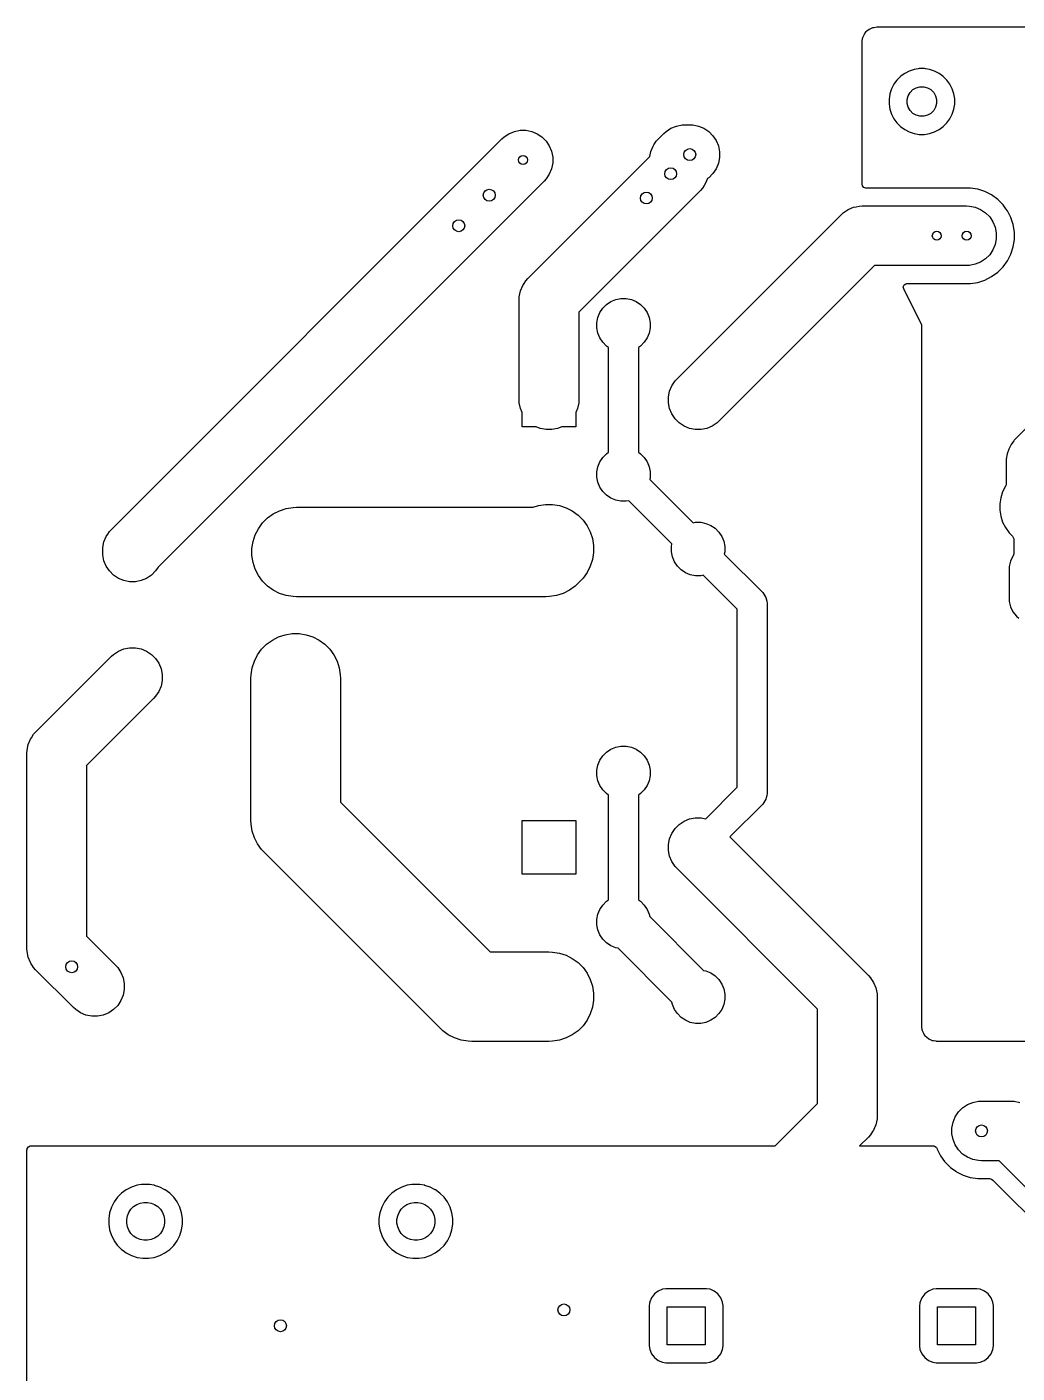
# Model space of a CAD drawing. Header units: inches. Extents: x 1.32 to 5.22, y -7.01 to -1.14.
# Drawn here: x 1.319 to 2.626, y -2.918 to -1.142 of the extents above; entities that cross this region are included whole.
import ezdxf

# ---------------------------------------------------------------- set-up
doc = ezdxf.new("R2010")
doc.units = ezdxf.units.IN
doc.header["$MEASUREMENT"] = 0
doc.layers.add('B.Cu', color=153, linetype='CONTINUOUS', true_color=0x4d7fc4)

msp = doc.modelspace()

# ---------------------------------------------------------------- linework, layer by layer
at = {"layer": 'B.Cu', "linetype": 'CONTINUOUS'}
for p, q in [((2.4222, -1.1557), (2.4237, -1.1522)), ((2.4237, -1.1522), (2.4243, -1.1511)), ((2.4243, -1.1511), (2.4266, -1.148)), ((2.4266, -1.148), (2.4275, -1.1471)), ((2.4275, -1.1471), (2.4306, -1.1448)), ((2.4306, -1.1448), (2.4317, -1.1441)), ((2.4317, -1.1441), (2.4353, -1.1426)), ((2.4353, -1.1426), (2.4365, -1.1423)), ((2.4365, -1.1423), (2.4405, -1.1418)), ((2.4405, -1.1418), (2.4411, -1.1418)), ((2.4411, -1.1418), (3.6022, -1.1418)), ((2.4213, -1.1611), (2.4218, -1.157)), ((2.4213, -1.1617), (2.4213, -1.1611)), ((2.4213, -1.2367), (2.4213, -1.1617)), ((2.4218, -1.157), (2.4222, -1.1557)), ((2.4718, -1.2071), (2.467, -1.2119)), ((2.4741, -1.2054), (2.4718, -1.2071)), ((2.4718, -1.2071), (2.4718, -1.2071)), ((2.4718, -1.2071), (2.4718, -1.2071)), ((2.4773, -1.2031), (2.4741, -1.2054)), ((2.4834, -1.2), (2.4773, -1.2031)), ((2.4899, -1.1979), (2.4834, -1.2)), ((2.495, -1.1971), (2.4899, -1.1979)), ((2.4966, -1.1968), (2.495, -1.1971)), ((2.5034, -1.1968), (2.4966, -1.1968)), ((2.505, -1.1971), (2.5034, -1.1968)), ((2.5101, -1.1979), (2.505, -1.1971)), ((2.5166, -1.2), (2.5101, -1.1979)), ((2.5101, -1.1979), (2.5101, -1.1979)), ((2.5101, -1.1979), (2.5101, -1.1979)), ((2.5227, -1.2031), (2.5166, -1.2)), ((2.5282, -1.2071), (2.5227, -1.2031)), ((2.533, -1.2119), (2.5282, -1.2071)), ((2.4598, -1.2235), (2.4577, -1.23)), ((2.4629, -1.2174), (2.4598, -1.2235)), ((2.4652, -1.2143), (2.4629, -1.2174)), ((2.467, -1.2119), (2.4652, -1.2143)), ((2.467, -1.2119), (2.467, -1.2119)), ((2.467, -1.2119), (2.467, -1.2119)), ((2.4844, -1.2282), (2.488, -1.2245)), ((2.488, -1.2245), (2.4925, -1.222)), ((2.4925, -1.222), (2.4974, -1.2206)), ((2.4974, -1.2206), (2.5026, -1.2206)), ((2.5026, -1.2206), (2.5075, -1.222)), ((2.5075, -1.222), (2.512, -1.2245)), ((2.512, -1.2245), (2.5156, -1.2282)), ((2.5371, -1.2174), (2.533, -1.2119)), ((2.5402, -1.2235), (2.5371, -1.2174)), ((2.5423, -1.23), (2.5402, -1.2235)), ((2.4213, -1.3494), (2.4213, -1.2367)), ((2.4571, -1.2338), (2.4567, -1.2367)), ((2.4567, -1.2367), (2.4567, -1.2436)), ((2.4577, -1.23), (2.4571, -1.2338)), ((2.4805, -1.2376), (2.4818, -1.2326)), ((2.4805, -1.2427), (2.4805, -1.2376)), ((2.4818, -1.2477), (2.4805, -1.2427)), ((2.4818, -1.2326), (2.4844, -1.2282)), ((2.5156, -1.2282), (2.5182, -1.2326)), ((2.5182, -1.2326), (2.5195, -1.2376)), ((2.5195, -1.2427), (2.5182, -1.2477)), ((2.5195, -1.2376), (2.5195, -1.2427)), ((2.5433, -1.2367), (2.5423, -1.23)), ((2.5433, -1.2436), (2.5433, -1.2367)), ((2.4567, -1.2436), (2.4577, -1.2503)), ((2.4577, -1.2503), (2.4598, -1.2568)), ((2.4598, -1.2568), (2.4629, -1.2629)), ((2.4844, -1.2521), (2.4818, -1.2477)), ((2.488, -1.2558), (2.4844, -1.2521)), ((2.4925, -1.2583), (2.488, -1.2558)), ((2.4974, -1.2597), (2.4925, -1.2583)), ((2.5026, -1.2597), (2.4974, -1.2597)), ((2.5075, -1.2583), (2.5026, -1.2597)), ((2.512, -1.2558), (2.5075, -1.2583)), ((2.5156, -1.2521), (2.512, -1.2558)), ((2.5182, -1.2477), (2.5156, -1.2521)), ((2.5371, -1.2629), (2.5402, -1.2568)), ((2.5402, -1.2568), (2.5423, -1.2503)), ((2.5423, -1.2503), (2.5433, -1.2436)), ((1.9622, -1.2796), (1.9698, -1.2781)), ((1.9698, -1.2781), (1.9775, -1.2781)), ((1.9775, -1.2781), (1.9851, -1.2796)), ((2.1624, -1.2798), (2.1688, -1.2755)), ((2.1688, -1.2755), (2.176, -1.2726)), ((2.176, -1.2726), (2.1835, -1.2711)), ((2.1835, -1.2711), (2.1874, -1.2709)), ((2.1874, -1.2709), (2.1937, -1.2709)), ((2.1937, -1.2709), (2.1976, -1.2711)), ((2.1976, -1.2711), (2.2051, -1.2726)), ((2.2051, -1.2726), (2.2123, -1.2755)), ((2.2123, -1.2755), (2.2187, -1.2798)), ((2.4629, -1.2629), (2.467, -1.2684)), ((2.467, -1.2684), (2.4718, -1.2732)), ((2.4718, -1.2732), (2.4773, -1.2772)), ((2.4773, -1.2772), (2.4834, -1.2803)), ((2.5166, -1.2803), (2.5227, -1.2772)), ((2.5227, -1.2772), (2.5282, -1.2732)), ((2.5282, -1.2732), (2.533, -1.2684)), ((2.533, -1.2684), (2.5371, -1.2629)), ((1.4304, -1.8048), (1.9458, -1.2895)), ((1.9458, -1.2895), (1.9486, -1.2869)), ((1.9486, -1.2869), (1.9551, -1.2826)), ((1.9551, -1.2826), (1.9622, -1.2796)), ((1.9851, -1.2796), (1.9922, -1.2826)), ((1.9922, -1.2826), (1.9986, -1.2869)), ((1.9986, -1.2869), (2.0041, -1.2923)), ((2.0041, -1.2923), (2.0083, -1.2988)), ((2.1464, -1.2973), (2.1495, -1.2927)), ((2.1495, -1.2927), (2.1521, -1.2899)), ((2.1521, -1.2899), (2.1596, -1.2824)), ((2.1596, -1.2824), (2.1624, -1.2798)), ((2.2187, -1.2798), (2.2241, -1.2853)), ((2.2241, -1.2853), (2.2284, -1.2917)), ((2.2284, -1.2917), (2.2314, -1.2988)), ((2.4834, -1.2803), (2.4899, -1.2824)), ((2.4899, -1.2824), (2.4966, -1.2835)), ((2.4966, -1.2835), (2.4966, -1.2835)), ((2.4966, -1.2835), (2.5034, -1.2835)), ((2.5034, -1.2835), (2.5101, -1.2824)), ((2.5034, -1.2835), (2.5034, -1.2835)), ((2.5101, -1.2824), (2.5166, -1.2803)), ((1.98, -1.4737), (2.1409, -1.3128)), ((2.0083, -1.2988), (2.0113, -1.3059)), ((2.0113, -1.3059), (2.0128, -1.3135)), ((2.0128, -1.3135), (2.0128, -1.3212)), ((2.1409, -1.3128), (2.1422, -1.3063)), ((2.1422, -1.3063), (2.1452, -1.2992)), ((2.1452, -1.2992), (2.1464, -1.2973)), ((2.2314, -1.2988), (2.2329, -1.3064)), ((2.2329, -1.3141), (2.2314, -1.3217)), ((2.2329, -1.3064), (2.2329, -1.3141)), ((2.0113, -1.3288), (2.0083, -1.3359)), ((2.0128, -1.3212), (2.0113, -1.3288)), ((2.2284, -1.3288), (2.2241, -1.3352)), ((2.2314, -1.3217), (2.2284, -1.3288)), ((2.0015, -1.3452), (1.4921, -1.8545)), ((2.0041, -1.3423), (2.0015, -1.3452)), ((2.0083, -1.3359), (2.0041, -1.3423)), ((2.2146, -1.3481), (2.2127, -1.351)), ((2.2173, -1.3416), (2.2146, -1.3481)), ((2.2187, -1.3407), (2.2173, -1.3416)), ((2.2241, -1.3352), (2.2187, -1.3407)), ((2.4217, -1.3515), (2.4213, -1.3494)), ((2.2078, -1.3574), (2.0472, -1.5179)), ((2.2104, -1.3545), (2.2078, -1.3574)), ((2.2127, -1.351), (2.2104, -1.3545)), ((2.4235, -1.3535), (2.4217, -1.3515)), ((2.4261, -1.3543), (2.4235, -1.3535)), ((2.4262, -1.3543), (2.4261, -1.3543)), ((2.5246, -1.3543), (2.4262, -1.3543)), ((2.564, -1.3543), (2.5246, -1.3543)), ((2.5703, -1.3553), (2.564, -1.3543)), ((2.5738, -1.3559), (2.5703, -1.3553)), ((2.5832, -1.3589), (2.5738, -1.3559)), ((2.5893, -1.362), (2.5832, -1.3589)), ((2.5921, -1.3634), (2.5893, -1.362)), ((2.6001, -1.3693), (2.5921, -1.3634)), ((2.5921, -1.3634), (2.5921, -1.3634)), ((2.5921, -1.3634), (2.5921, -1.3634)), ((2.3963, -1.3869), (2.4027, -1.3826)), ((2.4027, -1.3826), (2.4098, -1.3796)), ((2.4098, -1.3796), (2.4132, -1.379)), ((2.4132, -1.379), (2.4174, -1.3781)), ((2.4174, -1.3781), (2.4213, -1.378)), ((2.4213, -1.378), (2.5197, -1.378)), ((2.5197, -1.378), (2.5591, -1.378)), ((2.5591, -1.378), (2.5629, -1.3781)), ((2.5629, -1.3781), (2.5705, -1.3796)), ((2.5705, -1.3796), (2.5776, -1.3826)), ((2.5776, -1.3826), (2.584, -1.3869)), ((2.6071, -1.3763), (2.6001, -1.3693)), ((2.6001, -1.3693), (2.6001, -1.3693)), ((2.611, -1.3816), (2.6071, -1.3763)), ((2.6071, -1.3763), (2.6071, -1.3763)), ((2.6129, -1.3843), (2.611, -1.3816)), ((2.6158, -1.3899), (2.6129, -1.3843)), ((2.1769, -1.606), (2.3934, -1.3895)), ((2.3934, -1.3895), (2.3963, -1.3869)), ((2.584, -1.3869), (2.5895, -1.3923)), ((2.5895, -1.3923), (2.5938, -1.3988)), ((2.5938, -1.3988), (2.5967, -1.4059)), ((2.6175, -1.3931), (2.6158, -1.3899)), ((2.6205, -1.4026), (2.6175, -1.3931)), ((2.6175, -1.3931), (2.6175, -1.3931)), ((2.6175, -1.3931), (2.6175, -1.3931)), ((2.6221, -1.4124), (2.6205, -1.4026)), ((2.5967, -1.4059), (2.5982, -1.4135)), ((2.5982, -1.4135), (2.5982, -1.4212)), ((2.6221, -1.4223), (2.6221, -1.4124)), ((2.5938, -1.4359), (2.5895, -1.4423)), ((2.5967, -1.4288), (2.5938, -1.4359)), ((2.5982, -1.4212), (2.5967, -1.4288)), ((2.6175, -1.4415), (2.6205, -1.4321)), ((2.6205, -1.4321), (2.6221, -1.4223)), ((2.5705, -1.455), (2.5629, -1.4565)), ((2.5776, -1.452), (2.5705, -1.455)), ((2.584, -1.4478), (2.5776, -1.452)), ((2.5895, -1.4423), (2.584, -1.4478)), ((2.6071, -1.4584), (2.6129, -1.4503)), ((2.6129, -1.4503), (2.6175, -1.4415)), ((1.9774, -1.4766), (1.98, -1.4737)), ((2.4376, -1.4567), (2.2326, -1.6617)), ((2.5197, -1.4567), (2.4376, -1.4567)), ((2.5591, -1.4567), (2.5197, -1.4567)), ((2.5629, -1.4565), (2.5591, -1.4567)), ((2.5832, -1.4757), (2.5921, -1.4712)), ((2.5921, -1.4712), (2.6001, -1.4654)), ((2.6001, -1.4654), (2.6071, -1.4584)), ((1.9687, -1.4977), (1.9702, -1.4901)), ((1.9702, -1.4901), (1.9732, -1.483)), ((1.9732, -1.483), (1.975, -1.4802)), ((1.975, -1.4802), (1.9774, -1.4766)), ((2.4755, -1.4847), (2.4766, -1.4822)), ((2.476, -1.4874), (2.4755, -1.4847)), ((2.5, -1.5354), (2.476, -1.4874)), ((2.4766, -1.4822), (2.4788, -1.4806)), ((2.4788, -1.4806), (2.4803, -1.4803)), ((2.4803, -1.4803), (2.564, -1.4803)), ((2.564, -1.4803), (2.5738, -1.4788)), ((2.564, -1.4803), (2.564, -1.4803)), ((2.5738, -1.4788), (2.5832, -1.4757)), ((1.9685, -1.5016), (1.9687, -1.4977)), ((1.9685, -1.6339), (1.9685, -1.5016)), ((2.0789, -1.513), (2.0838, -1.508)), ((2.0838, -1.508), (2.0896, -1.5042)), ((2.0896, -1.5042), (2.096, -1.5015)), ((2.096, -1.5015), (2.1028, -1.5002)), ((2.1028, -1.5002), (2.1098, -1.5002)), ((2.1098, -1.5002), (2.1166, -1.5015)), ((2.1166, -1.5015), (2.123, -1.5042)), ((2.123, -1.5042), (2.1288, -1.508)), ((2.1288, -1.508), (2.1337, -1.513)), ((2.0472, -1.5179), (2.0472, -1.6339)), ((2.071, -1.532), (2.0724, -1.5251)), ((2.0724, -1.5251), (2.0751, -1.5187)), ((2.0751, -1.5187), (2.0789, -1.513)), ((2.1337, -1.513), (2.1375, -1.5187)), ((2.1375, -1.5187), (2.1402, -1.5251)), ((2.1402, -1.5251), (2.1416, -1.532)), ((2.071, -1.5389), (2.071, -1.532)), ((2.0724, -1.5457), (2.071, -1.5389)), ((2.1416, -1.5389), (2.1402, -1.5457)), ((2.1416, -1.532), (2.1416, -1.5389)), ((2.5, -1.7711), (2.5, -1.5354)), ((2.0751, -1.5521), (2.0724, -1.5457)), ((2.0789, -1.5579), (2.0751, -1.5521)), ((2.0838, -1.5628), (2.0789, -1.5579)), ((2.0866, -1.5647), (2.0838, -1.5628)), ((2.1288, -1.5628), (2.126, -1.5647)), ((2.1337, -1.5579), (2.1288, -1.5628)), ((2.1375, -1.5521), (2.1337, -1.5579)), ((2.1402, -1.5457), (2.1375, -1.5521)), ((2.0866, -1.703), (2.0866, -1.5647)), ((2.126, -1.5647), (2.126, -1.703)), ((2.167, -1.6224), (2.17, -1.6153)), ((2.17, -1.6153), (2.1743, -1.6089)), ((2.1743, -1.6089), (2.1769, -1.606)), ((1.9687, -1.6377), (1.9685, -1.6339)), ((2.0472, -1.6339), (2.0471, -1.6377)), ((2.1655, -1.63), (2.167, -1.6224)), ((2.1655, -1.6377), (2.1655, -1.63)), ((2.6883, -1.6205), (2.6217, -1.6871)), ((1.9702, -1.6453), (1.9687, -1.6377)), ((1.9724, -1.6507), (1.9702, -1.6453)), ((1.9724, -1.6693), (1.9724, -1.6507)), ((2.0455, -1.6453), (2.0433, -1.6507)), ((2.0433, -1.6507), (2.0433, -1.6693)), ((2.0471, -1.6377), (2.0455, -1.6453)), ((2.167, -1.6453), (2.1655, -1.6377)), ((2.17, -1.6524), (2.167, -1.6453)), ((1.991, -1.6693), (1.9724, -1.6693)), ((1.9964, -1.6715), (1.991, -1.6693)), ((2.0247, -1.6693), (2.0193, -1.6715)), ((2.0433, -1.6693), (2.0247, -1.6693)), ((2.1743, -1.6588), (2.17, -1.6524)), ((2.1797, -1.6643), (2.1743, -1.6588)), ((2.1862, -1.6686), (2.1797, -1.6643)), ((2.1933, -1.6715), (2.1862, -1.6686)), ((2.2233, -1.6686), (2.2162, -1.6715)), ((2.2297, -1.6643), (2.2233, -1.6686)), ((2.2326, -1.6617), (2.2297, -1.6643)), ((2.004, -1.673), (1.9964, -1.6715)), ((2.0117, -1.673), (2.004, -1.673)), ((2.0193, -1.6715), (2.0117, -1.673)), ((2.2009, -1.673), (2.1933, -1.6715)), ((2.2086, -1.673), (2.2009, -1.673)), ((2.2162, -1.6715), (2.2086, -1.673)), ((2.6217, -1.6871), (2.6212, -1.6878)), ((2.6217, -1.6871), (2.6217, -1.6871)), ((2.6217, -1.6871), (2.6217, -1.6871)), ((2.0789, -1.7098), (2.0838, -1.7049)), ((2.0838, -1.7049), (2.0866, -1.703)), ((2.126, -1.703), (2.1288, -1.7049)), ((2.1288, -1.7049), (2.1337, -1.7098)), ((2.6146, -1.6987), (2.6125, -1.7052)), ((2.6177, -1.6926), (2.6146, -1.6987)), ((2.6212, -1.6878), (2.6177, -1.6926)), ((2.071, -1.7288), (2.0724, -1.722)), ((2.0724, -1.722), (2.0751, -1.7156)), ((2.0751, -1.7156), (2.0789, -1.7098)), ((2.1337, -1.7098), (2.1375, -1.7156)), ((2.1375, -1.7156), (2.1402, -1.722)), ((2.1402, -1.722), (2.1416, -1.7288)), ((2.6125, -1.7052), (2.6114, -1.7119)), ((2.6114, -1.7119), (2.6114, -1.7448)), ((2.071, -1.7358), (2.071, -1.7288)), ((2.0724, -1.7426), (2.071, -1.7358)), ((2.1416, -1.7358), (2.1409, -1.7391)), ((2.1409, -1.7391), (2.198, -1.7961)), ((2.1416, -1.7288), (2.1416, -1.7358)), ((2.0751, -1.749), (2.0724, -1.7426)), ((2.0789, -1.7548), (2.0751, -1.749)), ((2.0838, -1.7597), (2.0789, -1.7548)), ((2.6065, -1.7552), (2.604, -1.763)), ((2.6103, -1.7479), (2.6065, -1.7552)), ((2.6105, -1.7477), (2.6103, -1.7479)), ((2.6106, -1.7474), (2.6105, -1.7477)), ((2.6114, -1.7448), (2.6106, -1.7474)), ((1.661, -1.7772), (1.6702, -1.7758)), ((1.6702, -1.7758), (1.6748, -1.7756)), ((1.6748, -1.7756), (1.987, -1.7756)), ((1.987, -1.7756), (1.9941, -1.7733)), ((1.9941, -1.7733), (2.0032, -1.7718)), ((2.0032, -1.7718), (2.0125, -1.7718)), ((2.0125, -1.7718), (2.0217, -1.7733)), ((2.0217, -1.7733), (2.0305, -1.7761)), ((2.0305, -1.7761), (2.0387, -1.7804)), ((2.0896, -1.7635), (2.0838, -1.7597)), ((2.096, -1.7662), (2.0896, -1.7635)), ((2.1028, -1.7675), (2.096, -1.7662)), ((2.1098, -1.7675), (2.1028, -1.7675)), ((2.1131, -1.7669), (2.1098, -1.7675)), ((2.1701, -1.8239), (2.1131, -1.7669)), ((2.5, -1.9791), (2.5, -1.7711)), ((2.604, -1.763), (2.6027, -1.7711)), ((2.6027, -1.7711), (2.6027, -1.7793)), ((1.6299, -1.7963), (1.6364, -1.7897)), ((1.6364, -1.7897), (1.6439, -1.7843)), ((1.6439, -1.7843), (1.6522, -1.7801)), ((1.6522, -1.7801), (1.661, -1.7772)), ((2.0387, -1.7804), (2.0462, -1.7858)), ((2.0462, -1.7858), (2.0528, -1.7924)), ((2.0528, -1.7924), (2.0582, -1.7999)), ((2.6027, -1.7793), (2.604, -1.7874)), ((2.604, -1.7874), (2.604, -1.7874)), ((2.604, -1.7874), (2.6065, -1.7952)), ((1.4235, -1.8141), (1.4255, -1.8112)), ((1.4255, -1.8112), (1.4278, -1.8077)), ((1.4278, -1.8077), (1.4304, -1.8048)), ((1.6202, -1.812), (1.6245, -1.8038)), ((1.6245, -1.8038), (1.6299, -1.7963)), ((2.0582, -1.7999), (2.0624, -1.8081)), ((2.0624, -1.8081), (2.0653, -1.8169)), ((2.198, -1.7961), (2.2013, -1.7954)), ((2.2013, -1.7954), (2.2082, -1.7954)), ((2.2082, -1.7954), (2.215, -1.7968)), ((2.215, -1.7968), (2.2214, -1.7995)), ((2.2214, -1.7995), (2.2272, -1.8033)), ((2.2272, -1.8033), (2.2321, -1.8082)), ((2.2321, -1.8082), (2.236, -1.814)), ((2.6065, -1.7952), (2.6103, -1.8024)), ((2.6103, -1.8024), (2.6151, -1.8091)), ((2.6151, -1.8091), (2.6151, -1.8091)), ((2.6151, -1.8091), (2.6198, -1.8138)), ((1.4189, -1.8327), (1.4191, -1.8288)), ((1.4191, -1.8288), (1.4206, -1.8212)), ((1.4206, -1.8212), (1.4235, -1.8141)), ((1.6159, -1.83), (1.6174, -1.8209)), ((1.6174, -1.8209), (1.6202, -1.812)), ((2.0653, -1.8169), (2.0667, -1.8261)), ((2.0667, -1.8261), (2.0667, -1.8353)), ((2.1695, -1.8272), (2.1701, -1.8239)), ((2.1695, -1.8342), (2.1695, -1.8272)), ((2.236, -1.814), (2.2386, -1.8204)), ((2.2386, -1.8204), (2.24, -1.8272)), ((2.24, -1.8272), (2.24, -1.8342)), ((2.6198, -1.8138), (2.6211, -1.8162)), ((2.6211, -1.8162), (2.6212, -1.8173)), ((2.6212, -1.8173), (2.6212, -1.837)), ((1.4189, -1.8346), (1.4189, -1.8327)), ((1.4191, -1.8385), (1.4189, -1.8346)), ((1.4206, -1.8461), (1.4191, -1.8385)), ((1.4235, -1.8532), (1.4206, -1.8461)), ((1.6159, -1.8393), (1.6159, -1.83)), ((1.6174, -1.8484), (1.6159, -1.8393)), ((2.0653, -1.8445), (2.0624, -1.8533)), ((2.0667, -1.8353), (2.0653, -1.8445)), ((2.1708, -1.841), (2.1695, -1.8342)), ((2.1735, -1.8474), (2.1708, -1.841)), ((2.24, -1.8342), (2.2393, -1.8375)), ((2.2393, -1.8375), (2.2899, -1.888)), ((2.617, -1.8465), (2.6152, -1.8535)), ((2.6202, -1.8399), (2.617, -1.8465)), ((2.617, -1.8465), (2.617, -1.8465)), ((2.6203, -1.8398), (2.6202, -1.8399)), ((2.6205, -1.8396), (2.6203, -1.8398)), ((2.6212, -1.837), (2.6205, -1.8396)), ((1.4278, -1.8596), (1.4235, -1.8532)), ((1.4333, -1.8651), (1.4278, -1.8596)), ((1.4887, -1.8596), (1.4832, -1.8651)), ((1.4921, -1.8545), (1.4887, -1.8596)), ((1.6202, -1.8572), (1.6174, -1.8484)), ((1.6245, -1.8655), (1.6202, -1.8572)), ((2.0582, -1.8616), (2.0528, -1.8691)), ((2.0624, -1.8533), (2.0582, -1.8616)), ((2.1773, -1.8532), (2.1735, -1.8474)), ((2.1822, -1.8581), (2.1773, -1.8532)), ((2.188, -1.862), (2.1822, -1.8581)), ((2.1944, -1.8646), (2.188, -1.862)), ((2.2013, -1.866), (2.1944, -1.8646)), ((2.6152, -1.8535), (2.6151, -1.8552)), ((2.6151, -1.8552), (2.6151, -1.8984)), ((1.4397, -1.8694), (1.4333, -1.8651)), ((1.4468, -1.8723), (1.4397, -1.8694)), ((1.4544, -1.8738), (1.4468, -1.8723)), ((1.4621, -1.8738), (1.4544, -1.8738)), ((1.4697, -1.8723), (1.4621, -1.8738)), ((1.4768, -1.8694), (1.4697, -1.8723)), ((1.4832, -1.8651), (1.4768, -1.8694)), ((1.6299, -1.873), (1.6245, -1.8655)), ((1.6364, -1.8796), (1.6299, -1.873)), ((1.6439, -1.885), (1.6364, -1.8796)), ((2.0423, -1.8796), (2.0348, -1.885)), ((2.0457, -1.8764), (2.0423, -1.8796)), ((2.0496, -1.8725), (2.0457, -1.8764)), ((2.0528, -1.8691), (2.0496, -1.8725)), ((2.2082, -1.866), (2.2013, -1.866)), ((2.2115, -1.8653), (2.2082, -1.866)), ((2.2563, -1.9101), (2.2115, -1.8653)), ((1.6522, -1.8892), (1.6439, -1.885)), ((1.661, -1.8921), (1.6522, -1.8892)), ((1.6702, -1.8935), (1.661, -1.8921)), ((1.6748, -1.8937), (1.6702, -1.8935)), ((2.0039, -1.8937), (1.6748, -1.8937)), ((2.0086, -1.8935), (2.0039, -1.8937)), ((2.0177, -1.8921), (2.0086, -1.8935)), ((2.0265, -1.8892), (2.0177, -1.8921)), ((2.0348, -1.885), (2.0265, -1.8892)), ((2.2899, -1.888), (2.2916, -1.89)), ((2.2916, -1.89), (2.2916, -1.89)), ((2.2916, -1.89), (2.2942, -1.8944)), ((2.2942, -1.8944), (2.2942, -1.8944)), ((2.2942, -1.8944), (2.2955, -1.8994)), ((2.2955, -1.8994), (2.2955, -1.8994)), ((2.2955, -1.8994), (2.2957, -1.902)), ((2.6151, -1.8984), (2.6152, -1.9)), ((2.6152, -1.9), (2.617, -1.9071)), ((2.2563, -2.145), (2.2563, -1.9101)), ((2.2957, -1.902), (2.2957, -2.1531)), ((2.617, -1.9071), (2.617, -1.9071)), ((2.617, -1.9071), (2.6202, -1.9136)), ((2.6202, -1.9136), (2.6248, -1.9193)), ((2.6248, -1.9193), (2.628, -1.9219)), ((1.6353, -1.9563), (1.6428, -1.9508)), ((1.6428, -1.9508), (1.651, -1.9466)), ((1.651, -1.9466), (1.6598, -1.9438)), ((1.6598, -1.9438), (1.669, -1.9423)), ((1.669, -1.9423), (1.6783, -1.9423)), ((1.6783, -1.9423), (1.6874, -1.9438)), ((1.6874, -1.9438), (1.6962, -1.9466)), ((1.6962, -1.9466), (1.7045, -1.9508)), ((1.7045, -1.9508), (1.712, -1.9563)), ((1.4304, -1.9722), (1.4333, -1.9696)), ((1.4333, -1.9696), (1.4397, -1.9653)), ((1.4397, -1.9653), (1.4468, -1.9623)), ((1.4468, -1.9623), (1.4544, -1.9608)), ((1.4544, -1.9608), (1.4621, -1.9608)), ((1.4621, -1.9608), (1.4697, -1.9623)), ((1.4697, -1.9623), (1.4768, -1.9653)), ((1.4768, -1.9653), (1.4832, -1.9696)), ((1.4832, -1.9696), (1.4887, -1.975)), ((1.6191, -1.9786), (1.6233, -1.9703)), ((1.6233, -1.9703), (1.6287, -1.9628)), ((1.6287, -1.9628), (1.6353, -1.9563)), ((1.712, -1.9563), (1.7185, -1.9628)), ((1.7185, -1.9628), (1.724, -1.9703)), ((1.724, -1.9703), (1.7282, -1.9786)), ((1.3304, -2.0722), (1.4304, -1.9722)), ((1.4887, -1.975), (1.493, -1.9814)), ((1.493, -1.9814), (1.4959, -1.9886)), ((1.4959, -1.9886), (1.4974, -1.9961)), ((1.6147, -1.9965), (1.6162, -1.9874)), ((1.6162, -1.9874), (1.6191, -1.9786)), ((1.7282, -1.9786), (1.731, -1.9874)), ((1.731, -1.9874), (1.7325, -1.9965)), ((2.5, -2.1724), (2.5, -1.9791)), ((1.4974, -2.0039), (1.4959, -2.0114)), ((1.4974, -1.9961), (1.4974, -2.0039)), ((1.6146, -2.0012), (1.6147, -1.9965)), ((1.6146, -2.189), (1.6146, -2.0012)), ((1.7325, -1.9965), (1.7327, -2.0012)), ((1.7327, -2.0012), (1.7327, -2.1645)), ((1.493, -2.0186), (1.4887, -2.025)), ((1.4959, -2.0114), (1.493, -2.0186)), ((1.4861, -2.0278), (1.3976, -2.1163)), ((1.4887, -2.025), (1.4861, -2.0278)), ((1.3248, -2.0796), (1.3278, -2.075)), ((1.3278, -2.075), (1.3304, -2.0722)), ((1.3191, -2.0961), (1.3206, -2.0886)), ((1.3206, -2.0886), (1.3235, -2.0814)), ((1.3235, -2.0814), (1.3248, -2.0796)), ((2.0838, -2.0986), (2.0896, -2.0947)), ((2.0896, -2.0947), (2.096, -2.0921)), ((2.096, -2.0921), (2.1028, -2.0907)), ((2.1028, -2.0907), (2.1098, -2.0907)), ((2.1098, -2.0907), (2.1166, -2.0921)), ((2.1166, -2.0921), (2.123, -2.0947)), ((2.123, -2.0947), (2.1288, -2.0986)), ((1.3189, -2.1), (1.3191, -2.0961)), ((1.3189, -2.3579), (1.3189, -2.1)), ((2.0724, -2.1157), (2.0751, -2.1093)), ((2.0751, -2.1093), (2.0789, -2.1035)), ((2.0789, -2.1035), (2.0838, -2.0986)), ((2.1288, -2.0986), (2.1337, -2.1035)), ((2.1337, -2.1035), (2.1375, -2.1093)), ((2.1375, -2.1093), (2.1402, -2.1157)), ((1.3976, -2.1163), (1.3976, -2.3416)), ((2.071, -2.1225), (2.0724, -2.1157)), ((2.071, -2.1295), (2.071, -2.1225)), ((2.0724, -2.1363), (2.071, -2.1295)), ((2.1402, -2.1157), (2.1416, -2.1225)), ((2.1416, -2.1295), (2.1402, -2.1363)), ((2.1416, -2.1225), (2.1416, -2.1295)), ((2.0751, -2.1427), (2.0724, -2.1363)), ((2.0789, -2.1485), (2.0751, -2.1427)), ((2.0838, -2.1534), (2.0789, -2.1485)), ((2.1337, -2.1485), (2.1288, -2.1534)), ((2.1375, -2.1427), (2.1337, -2.1485)), ((2.1402, -2.1363), (2.1375, -2.1427)), ((2.2148, -2.1865), (2.2563, -2.145)), ((1.7327, -2.1645), (1.9304, -2.3622)), ((2.0866, -2.1552), (2.0838, -2.1534)), ((2.0866, -2.2936), (2.0866, -2.1552)), ((2.1288, -2.1534), (2.126, -2.1552)), ((2.126, -2.1552), (2.126, -2.2936)), ((2.2916, -2.1651), (2.2899, -2.1671)), ((2.2942, -2.1607), (2.2916, -2.1651)), ((2.2916, -2.1651), (2.2916, -2.1651)), ((2.2946, -2.1591), (2.2942, -2.1607)), ((2.2955, -2.1557), (2.2946, -2.1591)), ((2.2957, -2.1531), (2.2955, -2.1557)), ((2.2955, -2.1557), (2.2955, -2.1557)), ((2.2899, -2.1671), (2.2465, -2.2105)), ((2.5, -2.4571), (2.5, -2.1724)), ((1.6147, -2.1936), (1.6146, -2.189)), ((1.6162, -2.2028), (1.6147, -2.1936)), ((1.9724, -2.2598), (1.9724, -2.189)), ((1.9724, -2.189), (2.0433, -2.189)), ((2.0433, -2.189), (2.0433, -2.2598)), ((2.17, -2.2059), (2.1743, -2.1994)), ((2.1743, -2.1994), (2.1797, -2.194)), ((2.1797, -2.194), (2.1862, -2.1897)), ((2.1862, -2.1897), (2.1933, -2.1867)), ((2.1933, -2.1867), (2.2009, -2.1852)), ((2.2009, -2.1852), (2.2086, -2.1852)), ((2.2086, -2.1852), (2.2148, -2.1865)), ((1.6191, -2.2116), (1.6162, -2.2028)), ((1.6233, -2.2198), (1.6191, -2.2116)), ((1.6287, -2.2273), (1.6233, -2.2198)), ((2.1655, -2.2206), (2.167, -2.213)), ((2.167, -2.213), (2.17, -2.2059)), ((2.2465, -2.2105), (2.4294, -2.3934)), ((1.6319, -2.2307), (1.6287, -2.2273)), ((1.8641, -2.463), (1.6319, -2.2307)), ((2.1655, -2.2283), (2.1655, -2.2206)), ((2.167, -2.2358), (2.1655, -2.2283)), ((2.17, -2.243), (2.167, -2.2358)), ((2.1743, -2.2494), (2.17, -2.243)), ((2.1769, -2.2522), (2.1743, -2.2494)), ((2.3622, -2.4376), (2.1769, -2.2522)), ((2.0433, -2.2598), (1.9724, -2.2598)), ((2.0724, -2.3125), (2.0751, -2.3061)), ((2.0751, -2.3061), (2.0789, -2.3004)), ((2.0789, -2.3004), (2.0838, -2.2954)), ((2.0838, -2.2954), (2.0866, -2.2936)), ((2.126, -2.2936), (2.1288, -2.2954)), ((2.1288, -2.2954), (2.1337, -2.3004)), ((2.1337, -2.3004), (2.1375, -2.3061)), ((2.1375, -2.3061), (2.1402, -2.3125)), ((2.071, -2.3194), (2.0724, -2.3125)), ((2.071, -2.3263), (2.071, -2.3194)), ((2.0724, -2.3331), (2.071, -2.3263)), ((2.1402, -2.3125), (2.1408, -2.3156)), ((2.1408, -2.3156), (2.212, -2.3867)), ((1.3976, -2.3416), (1.4361, -2.38)), ((2.0751, -2.3395), (2.0724, -2.3331)), ((2.0789, -2.3453), (2.0751, -2.3395)), ((1.3191, -2.3617), (1.3189, -2.3579)), ((1.3206, -2.3693), (1.3191, -2.3617)), ((1.9304, -2.3622), (2.0079, -2.3622)), ((2.0079, -2.3622), (2.0125, -2.3624)), ((2.0838, -2.3502), (2.0789, -2.3453)), ((2.0896, -2.3541), (2.0838, -2.3502)), ((2.096, -2.3567), (2.0896, -2.3541)), ((2.0991, -2.3573), (2.096, -2.3567)), ((2.1702, -2.4285), (2.0991, -2.3573)), ((1.3235, -2.3764), (1.3206, -2.3693)), ((1.3241, -2.3772), (1.3235, -2.3764)), ((1.3278, -2.3829), (1.3241, -2.3772)), ((1.4361, -2.38), (1.4387, -2.3829)), ((2.0125, -2.3624), (2.0217, -2.3638)), ((2.0217, -2.3638), (2.0305, -2.3667)), ((2.0305, -2.3667), (2.0387, -2.3709)), ((2.0387, -2.3709), (2.0462, -2.3764)), ((2.0462, -2.3764), (2.0528, -2.3829)), ((1.3304, -2.3857), (1.3278, -2.3829)), ((1.3804, -2.4357), (1.3304, -2.3857)), ((1.4387, -2.3829), (1.443, -2.3893)), ((1.443, -2.3893), (1.4459, -2.3964)), ((1.4459, -2.3964), (1.4474, -2.404)), ((2.0528, -2.3829), (2.0582, -2.3904)), ((2.0582, -2.3904), (2.0624, -2.3987)), ((2.212, -2.3867), (2.215, -2.3874)), ((2.215, -2.3874), (2.2214, -2.39)), ((2.2214, -2.39), (2.2272, -2.3939)), ((2.2272, -2.3939), (2.2321, -2.3988)), ((2.4294, -2.3934), (2.432, -2.3963)), ((2.432, -2.3963), (2.4336, -2.3987)), ((1.4474, -2.4117), (1.4459, -2.4193)), ((1.4474, -2.404), (1.4474, -2.4117)), ((2.0624, -2.3987), (2.0653, -2.4075)), ((2.0653, -2.4075), (2.0667, -2.4166)), ((2.2321, -2.3988), (2.236, -2.4046)), ((2.236, -2.4046), (2.2386, -2.411)), ((2.2386, -2.411), (2.24, -2.4178)), ((2.4336, -2.3987), (2.4363, -2.4027)), ((2.4363, -2.4027), (2.4392, -2.4098)), ((2.4392, -2.4098), (2.4408, -2.4174)), ((1.4387, -2.4329), (1.4332, -2.4383)), ((1.443, -2.4264), (1.4387, -2.4329)), ((1.4459, -2.4193), (1.443, -2.4264)), ((2.0667, -2.4259), (2.0653, -2.435)), ((2.0667, -2.4166), (2.0667, -2.4259)), ((2.1708, -2.4315), (2.1702, -2.4285)), ((2.1735, -2.438), (2.1708, -2.4315)), ((2.2386, -2.4315), (2.236, -2.438)), ((2.24, -2.4247), (2.2386, -2.4315)), ((2.24, -2.4178), (2.24, -2.4247)), ((2.4408, -2.4174), (2.4409, -2.4213)), ((2.4409, -2.4213), (2.4409, -2.5787)), ((1.3833, -2.4383), (1.3804, -2.4357)), ((1.3897, -2.4426), (1.3833, -2.4383)), ((1.3968, -2.4455), (1.3897, -2.4426)), ((1.4044, -2.4471), (1.3968, -2.4455)), ((1.4121, -2.4471), (1.4044, -2.4471)), ((1.4197, -2.4455), (1.4121, -2.4471)), ((1.4268, -2.4426), (1.4197, -2.4455)), ((1.4332, -2.4383), (1.4268, -2.4426)), ((2.0624, -2.4439), (2.0582, -2.4521)), ((2.0653, -2.435), (2.0624, -2.4439)), ((2.1773, -2.4437), (2.1735, -2.438)), ((2.1822, -2.4486), (2.1773, -2.4437)), ((2.188, -2.4525), (2.1822, -2.4486)), ((2.2272, -2.4486), (2.2214, -2.4525)), ((2.2321, -2.4437), (2.2272, -2.4486)), ((2.236, -2.438), (2.2321, -2.4437)), ((2.3622, -2.5624), (2.3622, -2.4376)), ((1.8676, -2.4662), (1.8641, -2.463)), ((1.875, -2.4716), (1.8676, -2.4662)), ((2.0462, -2.4662), (2.0387, -2.4716)), ((2.0528, -2.4596), (2.0462, -2.4662)), ((2.0582, -2.4521), (2.0528, -2.4596)), ((2.1944, -2.4552), (2.188, -2.4525)), ((2.2013, -2.4565), (2.1944, -2.4552)), ((2.2082, -2.4565), (2.2013, -2.4565)), ((2.215, -2.4552), (2.2082, -2.4565)), ((2.2214, -2.4525), (2.215, -2.4552)), ((2.5, -2.4603), (2.5, -2.4571)), ((2.5, -2.4609), (2.5, -2.4603)), ((2.5006, -2.4651), (2.5, -2.4609)), ((2.5009, -2.4662), (2.5006, -2.4651)), ((2.5009, -2.4663), (2.5009, -2.4662)), ((2.5009, -2.4662), (2.5009, -2.4662)), ((2.5024, -2.4699), (2.5009, -2.4663)), ((1.8833, -2.4758), (1.875, -2.4716)), ((1.8921, -2.4787), (1.8833, -2.4758)), ((1.9013, -2.4801), (1.8921, -2.4787)), ((1.9059, -2.4803), (1.9013, -2.4801)), ((2.0079, -2.4803), (1.9059, -2.4803)), ((2.0125, -2.4801), (2.0079, -2.4803)), ((2.0217, -2.4787), (2.0125, -2.4801)), ((2.0305, -2.4758), (2.0217, -2.4787)), ((2.0387, -2.4716), (2.0305, -2.4758)), ((2.503, -2.471), (2.5024, -2.4699)), ((2.5054, -2.474), (2.503, -2.471)), ((2.5063, -2.4749), (2.5054, -2.474)), ((2.5093, -2.4773), (2.5063, -2.4749)), ((2.5104, -2.4779), (2.5093, -2.4773)), ((2.514, -2.4794), (2.5104, -2.4779)), ((2.5152, -2.4797), (2.514, -2.4794)), ((2.5189, -2.4802), (2.5152, -2.4797)), ((2.5194, -2.4803), (2.5189, -2.4802)), ((2.52, -2.4803), (2.5194, -2.4803)), ((2.6575, -2.4803), (2.52, -2.4803)), ((2.3065, -2.6181), (2.3622, -2.5624)), ((2.544, -2.5799), (2.5483, -2.5734)), ((2.5483, -2.5734), (2.5538, -2.568)), ((2.5538, -2.568), (2.5602, -2.5637)), ((2.5602, -2.5637), (2.5673, -2.5608)), ((2.5673, -2.5608), (2.5749, -2.5592)), ((2.5749, -2.5592), (2.5787, -2.5591)), ((2.5787, -2.5591), (2.6181, -2.5591)), ((2.6181, -2.5591), (2.622, -2.5592)), ((2.622, -2.5592), (2.6295, -2.5608)), ((2.4392, -2.5902), (2.4363, -2.5973)), ((2.4408, -2.5826), (2.4392, -2.5902)), ((2.4409, -2.5787), (2.4408, -2.5826)), ((2.5396, -2.5946), (2.5411, -2.587)), ((2.5411, -2.587), (2.544, -2.5799)), ((2.4294, -2.6066), (2.4179, -2.6181)), ((2.432, -2.6037), (2.4294, -2.6066)), ((2.435, -2.5992), (2.432, -2.6037)), ((2.4363, -2.5973), (2.435, -2.5992)), ((2.5396, -2.6023), (2.5396, -2.5946)), ((2.5411, -2.6099), (2.5396, -2.6023)), ((2.544, -2.617), (2.5411, -2.6099)), ((1.3189, -2.6237), (1.3191, -2.6223)), ((1.3189, -2.7139), (1.3189, -2.6237)), ((1.3191, -2.6223), (1.3192, -2.622)), ((1.3192, -2.622), (1.3193, -2.6217)), ((1.3193, -2.6217), (1.3208, -2.6194)), ((1.3208, -2.6194), (1.323, -2.6183)), ((1.3208, -2.6194), (1.3208, -2.6194)), ((1.323, -2.6183), (1.3233, -2.6182)), ((1.3233, -2.6182), (1.3243, -2.6181)), ((1.3243, -2.6181), (2.3065, -2.6181)), ((2.4179, -2.6181), (2.5146, -2.6181)), ((2.5146, -2.6181), (2.516, -2.6183)), ((2.516, -2.6183), (2.5166, -2.6185)), ((2.5166, -2.6185), (2.5189, -2.62)), ((2.5189, -2.62), (2.5192, -2.6203)), ((2.5192, -2.6203), (2.5201, -2.622)), ((2.5201, -2.622), (2.5203, -2.6226)), ((2.5203, -2.6226), (2.5203, -2.6226)), ((2.5203, -2.6226), (2.5242, -2.6303)), ((2.5483, -2.6234), (2.544, -2.617)), ((2.5538, -2.6289), (2.5483, -2.6234)), ((2.5242, -2.6303), (2.5248, -2.6315)), ((2.5248, -2.6315), (2.5248, -2.6315)), ((2.5248, -2.6315), (2.53, -2.6386)), ((2.53, -2.6386), (2.5307, -2.6395)), ((2.5307, -2.6395), (2.5307, -2.6395)), ((2.5307, -2.6395), (2.5307, -2.6395)), ((2.5307, -2.6395), (2.5377, -2.6465)), ((2.5377, -2.6465), (2.5377, -2.6465)), ((2.5377, -2.6465), (2.5377, -2.6465)), ((2.5377, -2.6465), (2.5377, -2.6465)), ((2.5377, -2.6465), (2.5447, -2.6516)), ((2.5602, -2.6331), (2.5538, -2.6289)), ((2.5673, -2.6361), (2.5602, -2.6331)), ((2.5749, -2.6376), (2.5673, -2.6361)), ((2.5787, -2.6378), (2.5749, -2.6376)), ((2.6018, -2.6378), (2.5787, -2.6378)), ((2.8543, -2.8903), (2.6018, -2.6378)), ((2.5447, -2.6516), (2.5457, -2.6523)), ((2.5457, -2.6523), (2.5502, -2.6546)), ((2.5502, -2.6546), (2.5543, -2.6567)), ((2.5543, -2.6567), (2.5544, -2.6567)), ((2.5544, -2.6567), (2.5545, -2.6568)), ((2.5545, -2.6568), (2.5546, -2.6568)), ((2.5546, -2.6568), (2.5547, -2.6569)), ((2.5547, -2.6569), (2.5636, -2.6598)), ((2.5636, -2.6598), (2.564, -2.6599)), ((2.564, -2.6599), (2.5738, -2.6614)), ((2.5738, -2.6614), (2.5893, -2.6614)), ((2.5893, -2.6614), (2.5907, -2.6616)), ((2.5907, -2.6616), (2.5917, -2.6619)), ((2.5917, -2.6619), (2.5937, -2.6632)), ((2.5937, -2.6632), (2.8288, -2.8982)), ((1.4438, -2.6805), (1.4384, -2.686)), ((1.45, -2.676), (1.4438, -2.6805)), ((1.4438, -2.6805), (1.4438, -2.6805)), ((1.4569, -2.6725), (1.45, -2.676)), ((1.4642, -2.6702), (1.4569, -2.6725)), ((1.4703, -2.6692), (1.4642, -2.6702)), ((1.4718, -2.669), (1.4703, -2.6692)), ((1.4794, -2.669), (1.4718, -2.669)), ((1.4718, -2.669), (1.4718, -2.669)), ((1.4809, -2.6692), (1.4794, -2.669)), ((1.4794, -2.669), (1.4794, -2.669)), ((1.4866, -2.6701), (1.4809, -2.6692)), ((1.4868, -2.6701), (1.4866, -2.6701)), ((1.4872, -2.6702), (1.4868, -2.6701)), ((1.4874, -2.6703), (1.4872, -2.6702)), ((1.4943, -2.6725), (1.4874, -2.6703)), ((1.5011, -2.676), (1.4943, -2.6725)), ((1.5014, -2.6762), (1.5011, -2.676)), ((1.5011, -2.676), (1.5011, -2.676)), ((1.5014, -2.6763), (1.5014, -2.6762)), ((1.5073, -2.6805), (1.5014, -2.6763)), ((1.5128, -2.686), (1.5073, -2.6805)), ((1.5073, -2.6805), (1.5073, -2.6805)), ((1.5073, -2.6805), (1.5073, -2.6805)), ((1.5073, -2.6805), (1.5073, -2.6805)), ((1.8005, -2.6805), (1.7951, -2.686)), ((1.8067, -2.676), (1.8005, -2.6805)), ((1.8005, -2.6805), (1.8005, -2.6805)), ((1.8136, -2.6725), (1.8067, -2.676)), ((1.8209, -2.6702), (1.8136, -2.6725)), ((1.827, -2.6692), (1.8209, -2.6702)), ((1.8284, -2.669), (1.827, -2.6692)), ((1.8361, -2.669), (1.8284, -2.669)), ((1.8284, -2.669), (1.8284, -2.669)), ((1.8376, -2.6692), (1.8361, -2.669)), ((1.8361, -2.669), (1.8361, -2.669)), ((1.8433, -2.6701), (1.8376, -2.6692)), ((1.8435, -2.6701), (1.8433, -2.6701)), ((1.8439, -2.6702), (1.8435, -2.6701)), ((1.844, -2.6703), (1.8439, -2.6702)), ((1.851, -2.6725), (1.844, -2.6703)), ((1.8578, -2.676), (1.851, -2.6725)), ((1.8581, -2.6762), (1.8578, -2.676)), ((1.8578, -2.676), (1.8578, -2.676)), ((1.8581, -2.6763), (1.8581, -2.6762)), ((1.864, -2.6805), (1.8581, -2.6763)), ((1.8695, -2.686), (1.864, -2.6805)), ((1.864, -2.6805), (1.864, -2.6805)), ((1.864, -2.6805), (1.864, -2.6805)), ((1.864, -2.6805), (1.864, -2.6805)), ((1.4304, -2.699), (1.4281, -2.7063)), ((1.4339, -2.6922), (1.4304, -2.699)), ((1.4384, -2.686), (1.4339, -2.6922)), ((1.4384, -2.686), (1.4384, -2.686)), ((1.4562, -2.7018), (1.4597, -2.6983)), ((1.4597, -2.6983), (1.4638, -2.6956)), ((1.4638, -2.6956), (1.4683, -2.6937)), ((1.4683, -2.6937), (1.4731, -2.6927)), ((1.4731, -2.6927), (1.4781, -2.6927)), ((1.4781, -2.6927), (1.4829, -2.6937)), ((1.4829, -2.6937), (1.4874, -2.6956)), ((1.4874, -2.6956), (1.4915, -2.6983)), ((1.4915, -2.6983), (1.495, -2.7018)), ((1.515, -2.689), (1.5128, -2.686)), ((1.5128, -2.686), (1.5128, -2.686)), ((1.5128, -2.686), (1.5128, -2.686)), ((1.5173, -2.6922), (1.515, -2.689)), ((1.515, -2.689), (1.515, -2.689)), ((1.515, -2.689), (1.515, -2.689)), ((1.5208, -2.699), (1.5173, -2.6922)), ((1.5231, -2.7063), (1.5208, -2.699)), ((1.7871, -2.699), (1.7847, -2.7063)), ((1.7906, -2.6922), (1.7871, -2.699)), ((1.7951, -2.686), (1.7906, -2.6922)), ((1.7951, -2.686), (1.7951, -2.686)), ((1.8129, -2.7018), (1.8164, -2.6983)), ((1.8164, -2.6983), (1.8205, -2.6956)), ((1.8205, -2.6956), (1.825, -2.6937)), ((1.825, -2.6937), (1.8298, -2.6927)), ((1.8298, -2.6927), (1.8347, -2.6927)), ((1.8347, -2.6927), (1.8396, -2.6937)), ((1.8396, -2.6937), (1.8441, -2.6956)), ((1.8441, -2.6956), (1.8482, -2.6983)), ((1.8482, -2.6983), (1.8517, -2.7018)), ((1.8717, -2.689), (1.8695, -2.686)), ((1.8695, -2.686), (1.8695, -2.686)), ((1.8695, -2.686), (1.8695, -2.686)), ((1.874, -2.6922), (1.8717, -2.689)), ((1.8717, -2.689), (1.8717, -2.689)), ((1.8717, -2.689), (1.8717, -2.689)), ((1.8775, -2.699), (1.874, -2.6922)), ((1.8798, -2.7063), (1.8775, -2.699)), ((1.3189, -2.8289), (1.3189, -2.7139)), ((1.428, -2.7065), (1.4269, -2.7139)), ((1.4269, -2.7139), (1.4269, -2.7216)), ((1.4281, -2.7063), (1.428, -2.7065)), ((1.4281, -2.7063), (1.4281, -2.7063)), ((1.4506, -2.7153), (1.4516, -2.7104)), ((1.4506, -2.7202), (1.4506, -2.7153)), ((1.4516, -2.7104), (1.4535, -2.7059)), ((1.4535, -2.7059), (1.4562, -2.7018)), ((1.495, -2.7018), (1.4977, -2.7059)), ((1.4977, -2.7059), (1.4996, -2.7104)), ((1.4996, -2.7104), (1.5006, -2.7153)), ((1.5006, -2.7153), (1.5006, -2.7202)), ((1.5243, -2.7139), (1.5231, -2.7063)), ((1.5243, -2.7216), (1.5243, -2.7139)), ((1.5243, -2.7139), (1.5243, -2.7139)), ((1.7847, -2.7065), (1.7835, -2.7139)), ((1.7835, -2.7139), (1.7835, -2.7216)), ((1.7847, -2.7063), (1.7847, -2.7063)), ((1.7847, -2.7063), (1.7847, -2.7065)), ((1.8073, -2.7153), (1.8083, -2.7104)), ((1.8073, -2.7202), (1.8073, -2.7153)), ((1.8083, -2.7104), (1.8101, -2.7059)), ((1.8101, -2.7059), (1.8129, -2.7018)), ((1.8517, -2.7018), (1.8544, -2.7059)), ((1.8544, -2.7059), (1.8563, -2.7104)), ((1.8563, -2.7104), (1.8573, -2.7153)), ((1.8573, -2.7153), (1.8573, -2.7202)), ((1.881, -2.7139), (1.8798, -2.7063)), ((1.881, -2.7216), (1.881, -2.7139)), ((1.4269, -2.7216), (1.4281, -2.7291)), ((1.4281, -2.7291), (1.4304, -2.7364)), ((1.4516, -2.725), (1.4506, -2.7202)), ((1.4535, -2.7295), (1.4516, -2.725)), ((1.4562, -2.7336), (1.4535, -2.7295)), ((1.4597, -2.7371), (1.4562, -2.7336)), ((1.495, -2.7336), (1.4915, -2.7371)), ((1.4977, -2.7295), (1.495, -2.7336)), ((1.4996, -2.725), (1.4977, -2.7295)), ((1.5006, -2.7202), (1.4996, -2.725)), ((1.5208, -2.7364), (1.5231, -2.7291)), ((1.5231, -2.7291), (1.5243, -2.7216)), ((1.7835, -2.7216), (1.7847, -2.7291)), ((1.7847, -2.7291), (1.7871, -2.7364)), ((1.8083, -2.725), (1.8073, -2.7202)), ((1.8101, -2.7295), (1.8083, -2.725)), ((1.8129, -2.7336), (1.8101, -2.7295)), ((1.8164, -2.7371), (1.8129, -2.7336)), ((1.8517, -2.7336), (1.8482, -2.7371)), ((1.8544, -2.7295), (1.8517, -2.7336)), ((1.8563, -2.725), (1.8544, -2.7295)), ((1.8573, -2.7202), (1.8563, -2.725)), ((1.8775, -2.7364), (1.8798, -2.7291)), ((1.8798, -2.7291), (1.881, -2.7216)), ((1.4304, -2.7364), (1.4334, -2.7423)), ((1.4334, -2.7423), (1.4339, -2.7433)), ((1.4339, -2.7433), (1.4339, -2.7433)), ((1.4339, -2.7433), (1.4382, -2.7491)), ((1.4382, -2.7491), (1.4384, -2.7495)), ((1.4384, -2.7495), (1.4384, -2.7495)), ((1.4384, -2.7495), (1.4384, -2.7495)), ((1.4384, -2.7495), (1.4438, -2.7549)), ((1.4638, -2.7399), (1.4597, -2.7371)), ((1.4683, -2.7417), (1.4638, -2.7399)), ((1.4731, -2.7427), (1.4683, -2.7417)), ((1.4781, -2.7427), (1.4731, -2.7427)), ((1.4829, -2.7417), (1.4781, -2.7427)), ((1.4874, -2.7399), (1.4829, -2.7417)), ((1.4915, -2.7371), (1.4874, -2.7399)), ((1.5073, -2.7549), (1.5128, -2.7495)), ((1.5128, -2.7495), (1.5173, -2.7433)), ((1.5173, -2.7433), (1.5208, -2.7364)), ((1.7871, -2.7364), (1.7901, -2.7423)), ((1.7901, -2.7423), (1.7906, -2.7433)), ((1.7906, -2.7433), (1.7906, -2.7433)), ((1.7906, -2.7433), (1.7949, -2.7491)), ((1.7949, -2.7491), (1.7951, -2.7495)), ((1.7951, -2.7495), (1.7951, -2.7495)), ((1.7951, -2.7495), (1.7951, -2.7495)), ((1.7951, -2.7495), (1.8005, -2.7549)), ((1.8205, -2.7399), (1.8164, -2.7371)), ((1.825, -2.7417), (1.8205, -2.7399)), ((1.8298, -2.7427), (1.825, -2.7417)), ((1.8347, -2.7427), (1.8298, -2.7427)), ((1.8396, -2.7417), (1.8347, -2.7427)), ((1.8441, -2.7399), (1.8396, -2.7417)), ((1.8482, -2.7371), (1.8441, -2.7399)), ((1.864, -2.7549), (1.8695, -2.7495)), ((1.8695, -2.7495), (1.874, -2.7433)), ((1.874, -2.7433), (1.8775, -2.7364)), ((1.4438, -2.7549), (1.4438, -2.7549)), ((1.4438, -2.7549), (1.4438, -2.7549)), ((1.4438, -2.7549), (1.4458, -2.7563)), ((1.4458, -2.7563), (1.4458, -2.7563)), ((1.4458, -2.7563), (1.45, -2.7594)), ((1.45, -2.7594), (1.4569, -2.7629)), ((1.4569, -2.7629), (1.4642, -2.7653)), ((1.4642, -2.7653), (1.4718, -2.7665)), ((1.4718, -2.7665), (1.4718, -2.7665)), ((1.4718, -2.7665), (1.4794, -2.7665)), ((1.4794, -2.7665), (1.487, -2.7653)), ((1.4794, -2.7665), (1.4794, -2.7665)), ((1.487, -2.7653), (1.4943, -2.7629)), ((1.4943, -2.7629), (1.5011, -2.7594)), ((1.5011, -2.7594), (1.5073, -2.7549)), ((1.8005, -2.7549), (1.8005, -2.7549)), ((1.8005, -2.7549), (1.8005, -2.7549)), ((1.8005, -2.7549), (1.8025, -2.7563)), ((1.8025, -2.7563), (1.8025, -2.7563)), ((1.8025, -2.7563), (1.8067, -2.7594)), ((1.8067, -2.7594), (1.8136, -2.7629)), ((1.8136, -2.7629), (1.8209, -2.7653)), ((1.8209, -2.7653), (1.8284, -2.7665)), ((1.8284, -2.7665), (1.8284, -2.7665)), ((1.8284, -2.7665), (1.8361, -2.7665)), ((1.8361, -2.7665), (1.8437, -2.7653)), ((1.8361, -2.7665), (1.8361, -2.7665)), ((1.8437, -2.7653), (1.851, -2.7629)), ((1.851, -2.7629), (1.8578, -2.7594)), ((1.8578, -2.7594), (1.864, -2.7549)), ((2.1432, -2.8185), (2.1409, -2.8241)), ((2.1409, -2.8241), (2.1409, -2.8242)), ((2.147, -2.8136), (2.1432, -2.8185)), ((2.152, -2.8098), (2.147, -2.8136)), ((2.1577, -2.8074), (2.152, -2.8098)), ((2.1623, -2.8068), (2.1577, -2.8074)), ((2.1577, -2.8074), (2.1577, -2.8074)), ((2.1577, -2.8074), (2.1577, -2.8074)), ((2.2156, -2.8068), (2.1623, -2.8068)), ((2.1623, -2.8068), (2.1623, -2.8068)), ((2.2157, -2.8068), (2.2156, -2.8068)), ((2.2156, -2.8068), (2.2156, -2.8068)), ((2.2156, -2.8068), (2.2156, -2.8068)), ((2.2156, -2.8068), (2.2156, -2.8068)), ((2.2202, -2.8074), (2.2157, -2.8068)), ((2.2203, -2.8074), (2.2202, -2.8074)), ((2.2204, -2.8074), (2.2203, -2.8074)), ((2.226, -2.8098), (2.2204, -2.8074)), ((2.2309, -2.8136), (2.226, -2.8098)), ((2.226, -2.8098), (2.226, -2.8098)), ((2.2347, -2.8185), (2.2309, -2.8136)), ((2.2362, -2.822), (2.2347, -2.8185)), ((2.2371, -2.8242), (2.2362, -2.822)), ((2.4999, -2.8185), (2.4976, -2.8241)), ((2.4976, -2.8241), (2.4976, -2.8242)), ((2.5037, -2.8136), (2.4999, -2.8185)), ((2.5086, -2.8098), (2.5037, -2.8136)), ((2.5144, -2.8074), (2.5086, -2.8098)), ((2.519, -2.8068), (2.5144, -2.8074)), ((2.5144, -2.8074), (2.5144, -2.8074)), ((2.5144, -2.8074), (2.5144, -2.8074)), ((2.5723, -2.8068), (2.519, -2.8068)), ((2.519, -2.8068), (2.519, -2.8068)), ((2.5724, -2.8068), (2.5723, -2.8068)), ((2.5723, -2.8068), (2.5723, -2.8068)), ((2.5723, -2.8068), (2.5723, -2.8068)), ((2.5723, -2.8068), (2.5723, -2.8068)), ((2.5769, -2.8074), (2.5724, -2.8068)), ((2.577, -2.8074), (2.5769, -2.8074)), ((2.5771, -2.8074), (2.577, -2.8074)), ((2.5827, -2.8098), (2.5771, -2.8074)), ((2.5876, -2.8136), (2.5827, -2.8098)), ((2.5827, -2.8098), (2.5827, -2.8098)), ((2.5914, -2.8185), (2.5876, -2.8136)), ((2.5929, -2.822), (2.5914, -2.8185)), ((2.5938, -2.8242), (2.5929, -2.822)), ((1.3189, -3.0468), (1.3189, -2.8289)), ((2.1406, -2.826), (2.1402, -2.8289)), ((2.1402, -2.8289), (2.1402, -2.8289)), ((2.1402, -2.8289), (2.1402, -2.829)), ((2.1402, -2.829), (2.1402, -2.8822)), ((2.1408, -2.8242), (2.1406, -2.8259)), ((2.1406, -2.8259), (2.1406, -2.8259)), ((2.1406, -2.8259), (2.1406, -2.826)), ((2.1409, -2.8242), (2.1408, -2.8242)), ((2.1639, -2.8806), (2.1639, -2.8304)), ((2.1639, -2.8304), (2.2141, -2.8304)), ((2.2141, -2.8304), (2.2141, -2.8806)), ((2.2371, -2.8243), (2.2371, -2.8242)), ((2.2371, -2.8244), (2.2371, -2.8243)), ((2.2371, -2.8246), (2.2371, -2.8244)), ((2.2371, -2.8244), (2.2371, -2.8244)), ((2.2377, -2.8289), (2.2371, -2.8246)), ((2.2377, -2.8822), (2.2377, -2.8289)), ((2.2377, -2.8289), (2.2377, -2.8289)), ((2.2377, -2.8289), (2.2377, -2.8289)), ((2.2377, -2.8289), (2.2377, -2.8289)), ((2.2377, -2.8289), (2.2377, -2.8289)), ((2.4973, -2.826), (2.4969, -2.8289)), ((2.4969, -2.8289), (2.4969, -2.8289)), ((2.4969, -2.8289), (2.4969, -2.8822)), ((2.4975, -2.8242), (2.4973, -2.826)), ((2.4973, -2.826), (2.4973, -2.826)), ((2.4976, -2.8242), (2.4975, -2.8242)), ((2.5206, -2.8806), (2.5206, -2.8304)), ((2.5206, -2.8304), (2.5708, -2.8304)), ((2.5708, -2.8304), (2.5708, -2.8806)), ((2.5938, -2.8243), (2.5938, -2.8242)), ((2.5938, -2.8244), (2.5938, -2.8243)), ((2.5938, -2.8246), (2.5938, -2.8244)), ((2.5938, -2.8244), (2.5938, -2.8244)), ((2.5944, -2.8289), (2.5938, -2.8246)), ((2.5944, -2.8822), (2.5944, -2.8289)), ((2.5944, -2.8289), (2.5944, -2.8289)), ((2.5944, -2.8289), (2.5944, -2.8289)), ((2.5944, -2.8289), (2.5944, -2.8289)), ((2.1402, -2.8822), (2.1408, -2.8868)), ((2.1408, -2.8868), (2.1408, -2.8868)), ((2.1408, -2.8868), (2.1408, -2.8868)), ((2.1408, -2.8868), (2.1432, -2.8925)), ((2.1432, -2.8925), (2.1432, -2.8925)), ((2.1432, -2.8925), (2.147, -2.8975)), ((2.2141, -2.8806), (2.1639, -2.8806)), ((2.2309, -2.8975), (2.2347, -2.8925)), ((2.2347, -2.8925), (2.2371, -2.8868)), ((2.2371, -2.8868), (2.2377, -2.8822)), ((2.4969, -2.8822), (2.4975, -2.8868)), ((2.4975, -2.8868), (2.4975, -2.8868)), ((2.4975, -2.8868), (2.4975, -2.8868)), ((2.4975, -2.8868), (2.4999, -2.8925)), ((2.4999, -2.8925), (2.4999, -2.8925)), ((2.4999, -2.8925), (2.5037, -2.8975)), ((2.5708, -2.8806), (2.5206, -2.8806)), ((2.5876, -2.8975), (2.5914, -2.8925)), ((2.5914, -2.8925), (2.5938, -2.8868)), ((2.5938, -2.8868), (2.5944, -2.8822)), ((2.147, -2.8975), (2.152, -2.9013)), ((2.152, -2.9013), (2.1577, -2.9036)), ((2.1577, -2.9036), (2.1623, -2.9043)), ((2.1623, -2.9043), (2.2156, -2.9043)), ((2.2156, -2.9043), (2.2199, -2.9037)), ((2.2156, -2.9043), (2.2156, -2.9043)), ((2.2156, -2.9043), (2.2156, -2.9043)), ((2.2199, -2.9037), (2.2201, -2.9037)), ((2.2201, -2.9037), (2.2203, -2.9036)), ((2.2203, -2.9036), (2.2204, -2.9036)), ((2.2204, -2.9036), (2.226, -2.9013)), ((2.226, -2.9013), (2.2309, -2.8975)), ((2.5037, -2.8975), (2.5086, -2.9013)), ((2.5086, -2.9013), (2.5144, -2.9036)), ((2.5144, -2.9036), (2.519, -2.9043)), ((2.519, -2.9043), (2.5723, -2.9043)), ((2.5723, -2.9043), (2.5766, -2.9037)), ((2.5723, -2.9043), (2.5723, -2.9043)), ((2.5723, -2.9043), (2.5723, -2.9043)), ((2.5766, -2.9037), (2.5768, -2.9037)), ((2.5768, -2.9037), (2.5769, -2.9036)), ((2.5769, -2.9036), (2.5771, -2.9036)), ((2.5771, -2.9036), (2.5827, -2.9013)), ((2.5827, -2.9013), (2.5876, -2.8975))]:
    msp.add_line(p, q, dxfattribs=at)
at = {"layer": 'B.Cu'}
for centre, radius in [((1.9736, -1.3173), 0.00591), ((2.1937, -1.3102), 0.00787), ((2.1685, -1.3354), 0.00787), ((1.9291, -1.3638), 0.00787), ((2.1364, -1.3675), 0.00787), ((1.8888, -1.4041), 0.00787), ((2.5197, -1.4173), 0.00591), ((2.5591, -1.4173), 0.00591), ((1.378, -2.3819), 0.00787), ((2.5787, -2.5984), 0.00787), ((2.0276, -2.8346), 0.00787), ((1.6535, -2.8555), 0.00787)]:
    msp.add_circle(centre, radius, dxfattribs=at)

doc.saveas('drawing.dxf')
